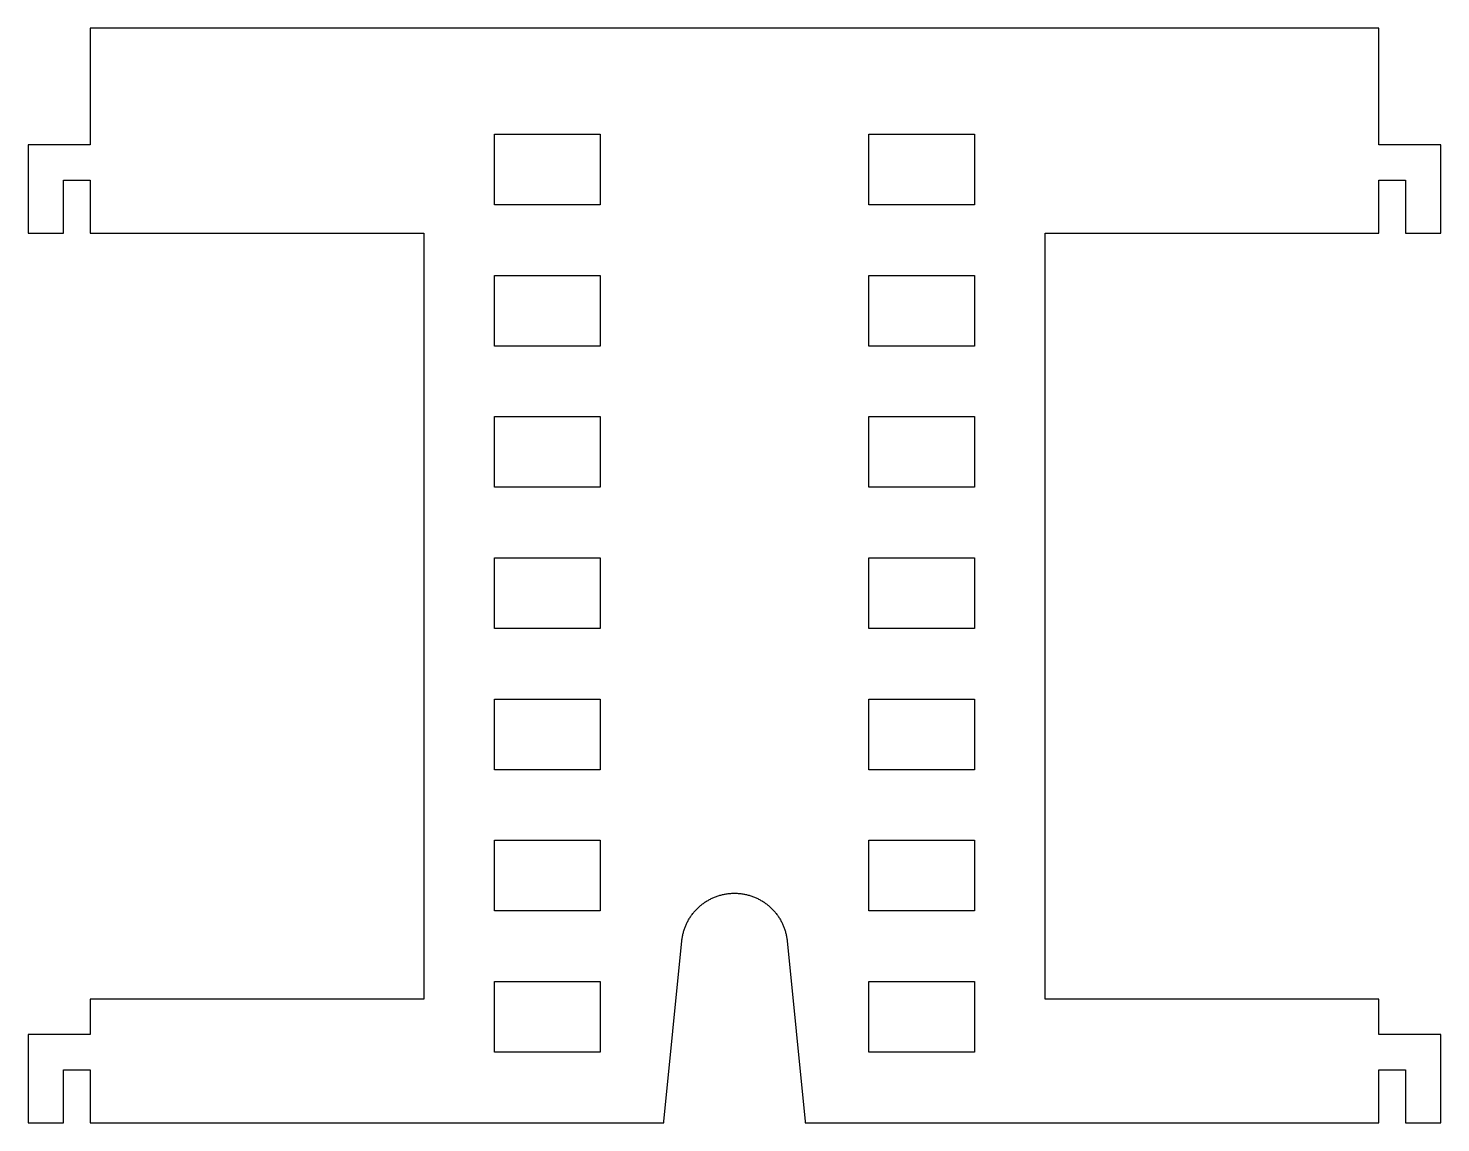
# Model space of a CAD drawing. Header units: metres. Extents: x 0 to 1016, y 0 to 787.
import ezdxf

# ---------------------------------------------------------------- set-up
doc = ezdxf.new("R2010")
doc.units = ezdxf.units.M

msp = doc.modelspace()

# ---------------------------------------------------------------- linework, layer by layer
for p, q in [((971.55, 787.4), (44.45, 787.4)), ((44.45, 787.4), (44.45, 703.58)), ((971.55, 703.58), (971.55, 787.4)), ((335.28, 660.4), (335.28, 711.2)), ((335.28, 711.2), (411.48, 711.2)), ((411.48, 711.2), (411.48, 660.4)), ((604.52, 660.4), (604.52, 711.2)), ((604.52, 711.2), (680.72, 711.2)), ((680.72, 711.2), (680.72, 660.4)), ((44.45, 703.58), (0, 703.58)), ((0, 703.58), (0, 640.08)), ((1016, 703.58), (971.55, 703.58)), ((1016, 640.08), (1016, 703.58)), ((25.4, 640.08), (25.4, 678.18)), ((25.4, 678.18), (44.45, 678.18)), ((44.45, 678.18), (44.45, 640.08)), ((971.55, 640.08), (971.55, 678.18)), ((971.55, 678.18), (990.6, 678.18)), ((990.6, 678.18), (990.6, 640.08)), ((411.48, 660.4), (335.28, 660.4)), ((680.72, 660.4), (604.52, 660.4)), ((0, 640.08), (25.4, 640.08)), ((44.45, 640.08), (284.48, 640.08)), ((284.48, 640.08), (284.48, 88.9)), ((731.52, 88.9), (731.52, 640.08)), ((731.52, 640.08), (971.55, 640.08)), ((990.6, 640.08), (1016, 640.08)), ((335.28, 558.8), (335.28, 609.6)), ((335.28, 609.6), (411.48, 609.6)), ((411.48, 609.6), (411.48, 558.8)), ((604.52, 558.8), (604.52, 609.6)), ((604.52, 609.6), (680.72, 609.6)), ((680.72, 609.6), (680.72, 558.8)), ((411.48, 558.8), (335.28, 558.8)), ((680.72, 558.8), (604.52, 558.8)), ((335.28, 457.2), (335.28, 508)), ((335.28, 508), (411.48, 508)), ((411.48, 508), (411.48, 457.2)), ((604.52, 457.2), (604.52, 508)), ((604.52, 508), (680.72, 508)), ((680.72, 508), (680.72, 457.2)), ((411.48, 457.2), (335.28, 457.2)), ((680.72, 457.2), (604.52, 457.2)), ((335.28, 355.6), (335.28, 406.4)), ((335.28, 406.4), (411.48, 406.4)), ((411.48, 406.4), (411.48, 355.6)), ((604.52, 355.6), (604.52, 406.4)), ((604.52, 406.4), (680.72, 406.4)), ((680.72, 406.4), (680.72, 355.6)), ((411.48, 355.6), (335.28, 355.6)), ((680.72, 355.6), (604.52, 355.6)), ((335.28, 254), (335.28, 304.8)), ((335.28, 304.8), (411.48, 304.8)), ((411.48, 304.8), (411.48, 254)), ((604.52, 254), (604.52, 304.8)), ((604.52, 304.8), (680.72, 304.8)), ((680.72, 304.8), (680.72, 254)), ((411.48, 254), (335.28, 254)), ((680.72, 254), (604.52, 254)), ((335.28, 152.4), (335.28, 203.2)), ((335.28, 203.2), (411.48, 203.2)), ((411.48, 203.2), (411.48, 152.4)), ((604.52, 152.4), (604.52, 203.2)), ((604.52, 203.2), (680.72, 203.2)), ((680.72, 203.2), (680.72, 152.4)), ((493.727, 162.326), (494.346, 162.569)), ((494.346, 162.569), (494.969, 162.802)), ((494.969, 162.802), (495.596, 163.024)), ((495.596, 163.024), (496.226, 163.235)), ((496.226, 163.235), (496.861, 163.435)), ((496.861, 163.435), (497.498, 163.624)), ((497.498, 163.624), (498.139, 163.802)), ((498.139, 163.802), (498.783, 163.968)), ((498.783, 163.968), (499.429, 164.124)), ((499.429, 164.124), (500.079, 164.267)), ((500.079, 164.267), (500.73, 164.4)), ((500.73, 164.4), (501.384, 164.521)), ((501.384, 164.521), (502.04, 164.631)), ((502.04, 164.631), (502.698, 164.729)), ((502.698, 164.729), (503.357, 164.816)), ((503.357, 164.816), (504.017, 164.891)), ((504.017, 164.891), (504.679, 164.955)), ((504.679, 164.955), (505.342, 165.007)), ((505.342, 165.007), (506.006, 165.048)), ((506.006, 165.048), (506.67, 165.077)), ((506.67, 165.077), (507.335, 165.094)), ((507.335, 165.094), (508, 165.1)), ((508, 165.1), (508.665, 165.094)), ((508.665, 165.094), (509.33, 165.077)), ((509.33, 165.077), (509.994, 165.048)), ((509.994, 165.048), (510.658, 165.007)), ((510.658, 165.007), (511.321, 164.955)), ((511.321, 164.955), (511.983, 164.891)), ((511.983, 164.891), (512.643, 164.816)), ((512.643, 164.816), (513.302, 164.729)), ((513.302, 164.729), (513.96, 164.631)), ((513.96, 164.631), (514.616, 164.521)), ((514.616, 164.521), (515.27, 164.4)), ((515.27, 164.4), (515.921, 164.267)), ((515.921, 164.267), (516.571, 164.124)), ((516.571, 164.124), (517.217, 163.968)), ((517.217, 163.968), (517.861, 163.802)), ((517.861, 163.802), (518.502, 163.624)), ((518.502, 163.624), (519.139, 163.435)), ((519.139, 163.435), (519.774, 163.235)), ((519.774, 163.235), (520.404, 163.024)), ((520.404, 163.024), (521.031, 162.802)), ((521.031, 162.802), (521.654, 162.569)), ((521.654, 162.569), (522.273, 162.326)), ((411.48, 152.4), (335.28, 152.4)), ((479.246, 151.996), (479.686, 152.494)), ((479.686, 152.494), (480.135, 152.984)), ((480.135, 152.984), (480.593, 153.466)), ((480.593, 153.466), (481.059, 153.941)), ((481.059, 153.941), (481.534, 154.407)), ((481.534, 154.407), (482.016, 154.865)), ((482.016, 154.865), (482.506, 155.314)), ((482.506, 155.314), (483.004, 155.754)), ((483.004, 155.754), (483.51, 156.186)), ((483.51, 156.186), (484.023, 156.609)), ((484.023, 156.609), (484.543, 157.023)), ((484.543, 157.023), (485.071, 157.428)), ((485.071, 157.428), (485.605, 157.824)), ((485.605, 157.824), (486.147, 158.21)), ((486.147, 158.21), (486.695, 158.586)), ((486.695, 158.586), (487.249, 158.953)), ((487.249, 158.953), (487.81, 159.311)), ((487.81, 159.311), (488.377, 159.658)), ((488.377, 159.658), (488.95, 159.996)), ((488.95, 159.996), (489.529, 160.323)), ((489.529, 160.323), (490.113, 160.64)), ((490.113, 160.64), (490.703, 160.947)), ((490.703, 160.947), (491.298, 161.244)), ((491.298, 161.244), (491.898, 161.53)), ((491.898, 161.53), (492.503, 161.806)), ((492.503, 161.806), (493.113, 162.071)), ((493.113, 162.071), (493.727, 162.326)), ((522.273, 162.326), (522.887, 162.071)), ((522.887, 162.071), (523.497, 161.806)), ((523.497, 161.806), (524.102, 161.53)), ((524.102, 161.53), (524.702, 161.244)), ((524.702, 161.244), (525.297, 160.947)), ((525.297, 160.947), (525.887, 160.64)), ((525.887, 160.64), (526.471, 160.323)), ((526.471, 160.323), (527.05, 159.996)), ((527.05, 159.996), (527.623, 159.658)), ((527.623, 159.658), (528.19, 159.311)), ((528.19, 159.311), (528.751, 158.953)), ((528.751, 158.953), (529.305, 158.586)), ((529.305, 158.586), (529.853, 158.21)), ((529.853, 158.21), (530.395, 157.824)), ((530.395, 157.824), (530.929, 157.428)), ((530.929, 157.428), (531.457, 157.023)), ((531.457, 157.023), (531.977, 156.609)), ((531.977, 156.609), (532.49, 156.186)), ((532.49, 156.186), (532.996, 155.754)), ((532.996, 155.754), (533.494, 155.314)), ((533.494, 155.314), (533.984, 154.865)), ((533.984, 154.865), (534.466, 154.407)), ((534.466, 154.407), (534.941, 153.941)), ((534.941, 153.941), (535.407, 153.466)), ((535.407, 153.466), (535.865, 152.984)), ((535.865, 152.984), (536.314, 152.494)), ((536.314, 152.494), (536.754, 151.996)), ((680.72, 152.4), (604.52, 152.4)), ((472.929, 141.887), (473.194, 142.497)), ((473.194, 142.497), (473.47, 143.102)), ((473.47, 143.102), (473.756, 143.702)), ((473.756, 143.702), (474.053, 144.297)), ((474.053, 144.297), (474.36, 144.887)), ((474.36, 144.887), (474.677, 145.471)), ((474.677, 145.471), (475.004, 146.05)), ((475.004, 146.05), (475.342, 146.623)), ((475.342, 146.623), (475.689, 147.19)), ((475.689, 147.19), (476.047, 147.751)), ((476.047, 147.751), (476.414, 148.305)), ((476.414, 148.305), (476.79, 148.853)), ((476.79, 148.853), (477.176, 149.395)), ((477.176, 149.395), (477.572, 149.929)), ((477.572, 149.929), (477.977, 150.457)), ((477.977, 150.457), (478.391, 150.977)), ((478.391, 150.977), (478.814, 151.49)), ((478.814, 151.49), (479.246, 151.996)), ((536.754, 151.996), (537.186, 151.49)), ((537.186, 151.49), (537.609, 150.977)), ((537.609, 150.977), (538.023, 150.457)), ((538.023, 150.457), (538.428, 149.929)), ((538.428, 149.929), (538.824, 149.395)), ((538.824, 149.395), (539.21, 148.853)), ((539.21, 148.853), (539.586, 148.305)), ((539.586, 148.305), (539.953, 147.751)), ((539.953, 147.751), (540.311, 147.19)), ((540.311, 147.19), (540.658, 146.623)), ((540.658, 146.623), (540.996, 146.05)), ((540.996, 146.05), (541.323, 145.471)), ((541.323, 145.471), (541.64, 144.887)), ((541.64, 144.887), (541.947, 144.297)), ((541.947, 144.297), (542.244, 143.702)), ((542.244, 143.702), (542.53, 143.102)), ((542.53, 143.102), (542.806, 142.497)), ((542.806, 142.497), (543.071, 141.887)), ((470.184, 131.643), (470.271, 132.302)), ((470.271, 132.302), (470.369, 132.96)), ((470.369, 132.96), (470.479, 133.616)), ((470.479, 133.616), (470.6, 134.27)), ((470.6, 134.27), (470.733, 134.921)), ((470.733, 134.921), (470.876, 135.571)), ((470.876, 135.571), (471.032, 136.217)), ((471.032, 136.217), (471.198, 136.861)), ((471.198, 136.861), (471.376, 137.502)), ((471.376, 137.502), (471.565, 138.139)), ((471.565, 138.139), (471.765, 138.774)), ((471.765, 138.774), (471.976, 139.404)), ((471.976, 139.404), (472.198, 140.031)), ((472.198, 140.031), (472.431, 140.654)), ((472.431, 140.654), (472.674, 141.273)), ((472.674, 141.273), (472.929, 141.887)), ((543.071, 141.887), (543.326, 141.273)), ((543.326, 141.273), (543.569, 140.654)), ((543.569, 140.654), (543.802, 140.031)), ((543.802, 140.031), (544.024, 139.404)), ((544.024, 139.404), (544.235, 138.774)), ((544.235, 138.774), (544.435, 138.139)), ((544.435, 138.139), (544.624, 137.502)), ((544.624, 137.502), (544.802, 136.861)), ((544.802, 136.861), (544.968, 136.217)), ((544.968, 136.217), (545.123, 135.571)), ((545.123, 135.571), (545.267, 134.921)), ((545.267, 134.921), (545.4, 134.27)), ((545.4, 134.27), (545.521, 133.616)), ((545.521, 133.616), (545.631, 132.96)), ((545.631, 132.96), (545.729, 132.302)), ((545.729, 132.302), (545.816, 131.643)), ((457.2, 1), (470.109, 130.983)), ((470.109, 130.983), (470.184, 131.643)), ((545.816, 131.643), (545.891, 130.983)), ((545.891, 130.983), (558.8, 1)), ((335.28, 50.8), (335.28, 101.6)), ((335.28, 101.6), (411.48, 101.6)), ((411.48, 101.6), (411.48, 50.8)), ((604.52, 50.8), (604.52, 101.6)), ((604.52, 101.6), (680.72, 101.6)), ((680.72, 101.6), (680.72, 50.8)), ((284.48, 88.9), (44.45, 88.9)), ((44.45, 88.9), (44.45, 63.5)), ((971.55, 88.9), (731.52, 88.9)), ((971.55, 63.5), (971.55, 88.9)), ((44.45, 63.5), (0, 63.5)), ((0, 63.5), (0, 0)), ((1016, 63.5), (971.55, 63.5)), ((1016, 0), (1016, 63.5)), ((411.48, 50.8), (335.28, 50.8)), ((680.72, 50.8), (604.52, 50.8)), ((25.4, 38.1), (44.45, 38.1)), ((25.4, 0), (25.4, 38.1)), ((44.45, 38.1), (44.45, 0)), ((971.55, 0), (971.55, 38.1)), ((971.55, 38.1), (990.6, 38.1)), ((990.6, 38.1), (990.6, 0)), ((0, 0), (25.4, 0)), ((44.45, 0), (457.2, 0)), ((457.2, 0), (457.2, 1)), ((558.8, 1), (558.8, 0)), ((558.8, 0), (971.55, 0)), ((990.6, 0), (1016, 0))]:
    msp.add_line(p, q)

doc.saveas('drawing.dxf')
